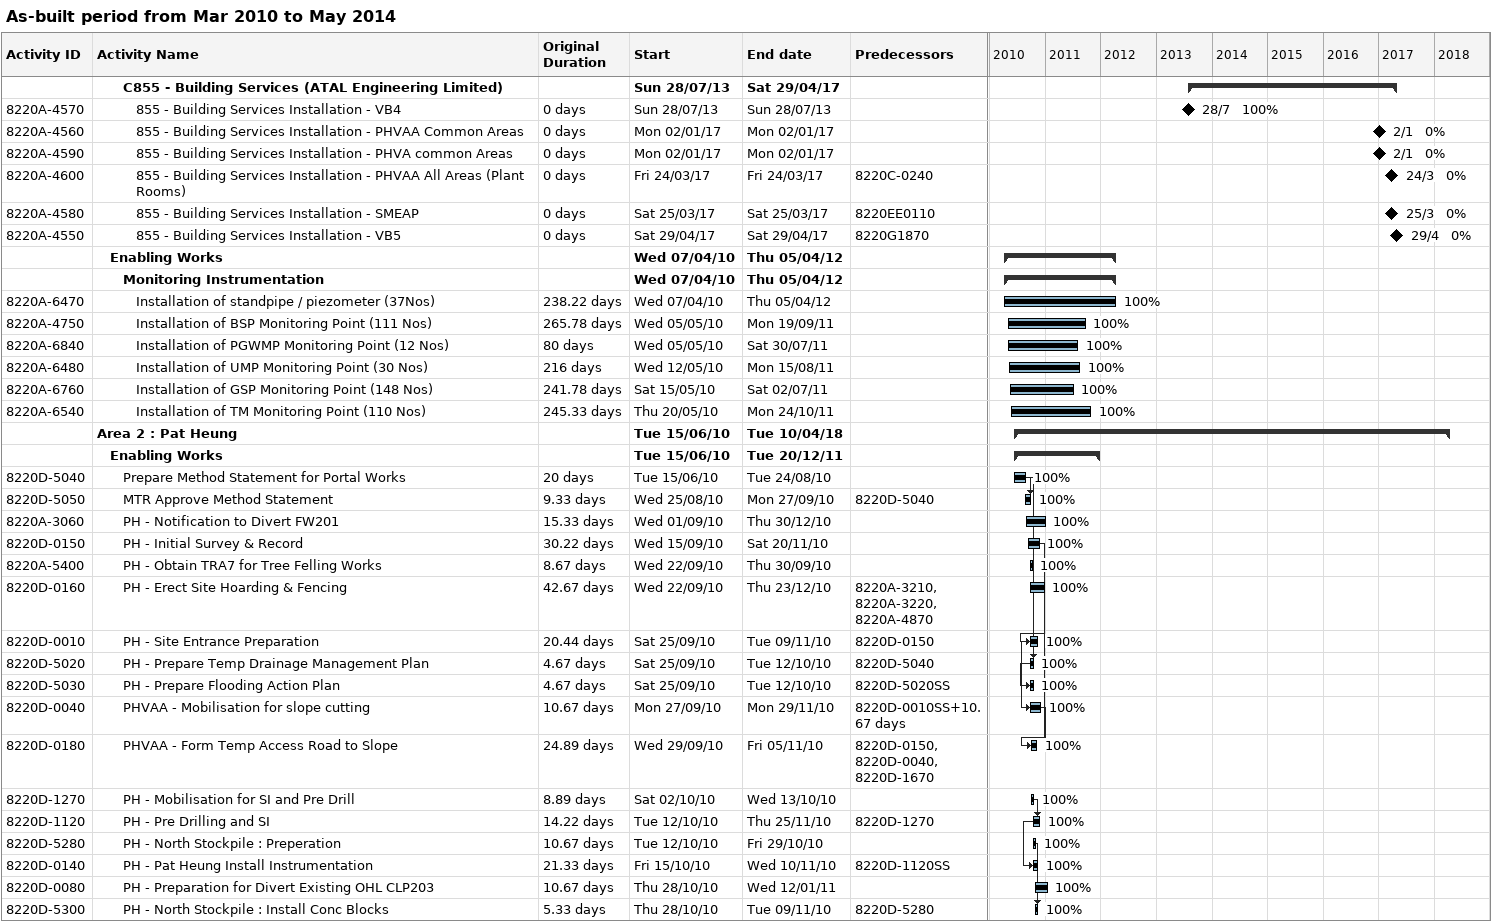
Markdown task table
As-built period from Mar 2010 to May 2014

| ID | Level | Task | Original duration | Start | Finish | Predecessors | % complete |
|---|---|---|---|---|---|---|---|
|  | 3 | **C855 - Building Services (ATAL Engineering Limited)** |  | 2013-07-28 | 2017-04-29 |  |  |
| 8220A-4570 | 4 | 855 - Building Services Installation - VB4 | 0d | 2013-07-28 | 2013-07-28 |  | 100 |
| 8220A-4560 | 4 | 855 - Building Services Installation - PHVAA Common Areas | 0d | 2017-01-02 | 2017-01-02 |  | 0 |
| 8220A-4590 | 4 | 855 - Building Services Installation - PHVA common Areas | 0d | 2017-01-02 | 2017-01-02 |  | 0 |
| 8220A-4600 | 4 | 855 - Building Services Installation - PHVAA All Areas (Plant Rooms) | 0d | 2017-03-24 | 2017-03-24 | 8220C-0240 | 0 |
| 8220A-4580 | 4 | 855 - Building Services Installation - SMEAP | 0d | 2017-03-25 | 2017-03-25 | 8220EE0110 | 0 |
| 8220A-4550 | 4 | 855 - Building Services Installation - VB5 | 0d | 2017-04-29 | 2017-04-29 | 8220G1870 | 0 |
|  | 2 | **Enabling Works** |  | 2010-04-07 | 2012-04-05 |  |  |
|  | 3 | **Monitoring Instrumentation** |  | 2010-04-07 | 2012-04-05 |  |  |
| 8220A-6470 | 4 | Installation of standpipe / piezometer (37Nos) | 238.22d | 2010-04-07 | 2012-04-05 |  | 100 |
| 8220A-4750 | 4 | Installation of BSP Monitoring Point (111 Nos) | 265.78d | 2010-05-05 | 2011-09-19 |  | 100 |
| 8220A-6840 | 4 | Installation of PGWMP Monitoring Point (12 Nos) | 80d | 2010-05-05 | 2011-07-30 |  | 100 |
| 8220A-6480 | 4 | Installation of UMP Monitoring Point (30 Nos) | 216d | 2010-05-12 | 2011-08-15 |  | 100 |
| 8220A-6760 | 4 | Installation of GSP Monitoring Point (148 Nos) | 241.78d | 2010-05-15 | 2011-07-02 |  | 100 |
| 8220A-6540 | 4 | Installation of TM Monitoring Point (110 Nos) | 245.33d | 2010-05-20 | 2011-10-24 |  | 100 |
|  | 1 | **Area 2 : Pat Heung** |  | 2010-06-15 | 2018-04-10 |  |  |
|  | 2 | **Enabling Works** |  | 2010-06-15 | 2011-12-20 |  |  |
| 8220D-5040 | 3 | Prepare Method Statement for Portal Works | 20d | 2010-06-15 | 2010-08-24 |  | 100 |
| 8220D-5050 | 3 | MTR Approve Method Statement | 9.33d | 2010-08-25 | 2010-09-27 | 8220D-5040 | 100 |
| 8220A-3060 | 3 | PH - Notification to Divert FW201 | 15.33d | 2010-09-01 | 2010-12-30 |  | 100 |
| 8220D-0150 | 3 | PH - Initial Survey & Record | 30.22d | 2010-09-15 | 2010-11-20 |  | 100 |
| 8220A-5400 | 3 | PH - Obtain TRA7 for Tree Felling Works | 8.67d | 2010-09-22 | 2010-09-30 |  | 100 |
| 8220D-0160 | 3 | PH - Erect Site Hoarding & Fencing | 42.67d | 2010-09-22 | 2010-12-23 | 8220A-3210, 8220A-3220, 8220A-4870 | 100 |
| 8220D-0010 | 3 | PH - Site Entrance Preparation | 20.44d | 2010-09-25 | 2010-11-09 | 8220D-0150 | 100 |
| 8220D-5020 | 3 | PH - Prepare Temp Drainage Management Plan | 4.67d | 2010-09-25 | 2010-10-12 | 8220D-5040 | 100 |
| 8220D-5030 | 3 | PH - Prepare Flooding Action Plan | 4.67d | 2010-09-25 | 2010-10-12 | 8220D-5020SS | 100 |
| 8220D-0040 | 3 | PHVAA - Mobilisation for slope cutting | 10.67d | 2010-09-27 | 2010-11-29 | 8220D-0010SS+10.67d | 100 |
| 8220D-0180 | 3 | PHVAA - Form Temp Access Road to Slope | 24.89d | 2010-09-29 | 2010-11-05 | 8220D-0150, 8220D-0040, 8220D-1670 | 100 |
| 8220D-1270 | 3 | PH - Mobilisation for SI and Pre Drill | 8.89d | 2010-10-02 | 2010-10-13 |  | 100 |
| 8220D-1120 | 3 | PH - Pre Drilling and SI | 14.22d | 2010-10-12 | 2010-11-25 | 8220D-1270 | 100 |
| 8220D-5280 | 3 | PH - North Stockpile : Preperation | 10.67d | 2010-10-12 | 2010-10-29 |  | 100 |
| 8220D-0140 | 3 | PH - Pat Heung Install Instrumentation | 21.33d | 2010-10-15 | 2010-11-10 | 8220D-1120SS | 100 |
| 8220D-0080 | 3 | PH - Preparation for Divert Existing OHL CLP203 | 10.67d | 2010-10-28 | 2011-01-12 |  | 100 |
| 8220D-5300 | 3 | PH - North Stockpile : Install Conc Blocks | 5.33d | 2010-10-28 | 2010-11-09 | 8220D-5280 | 100 |
